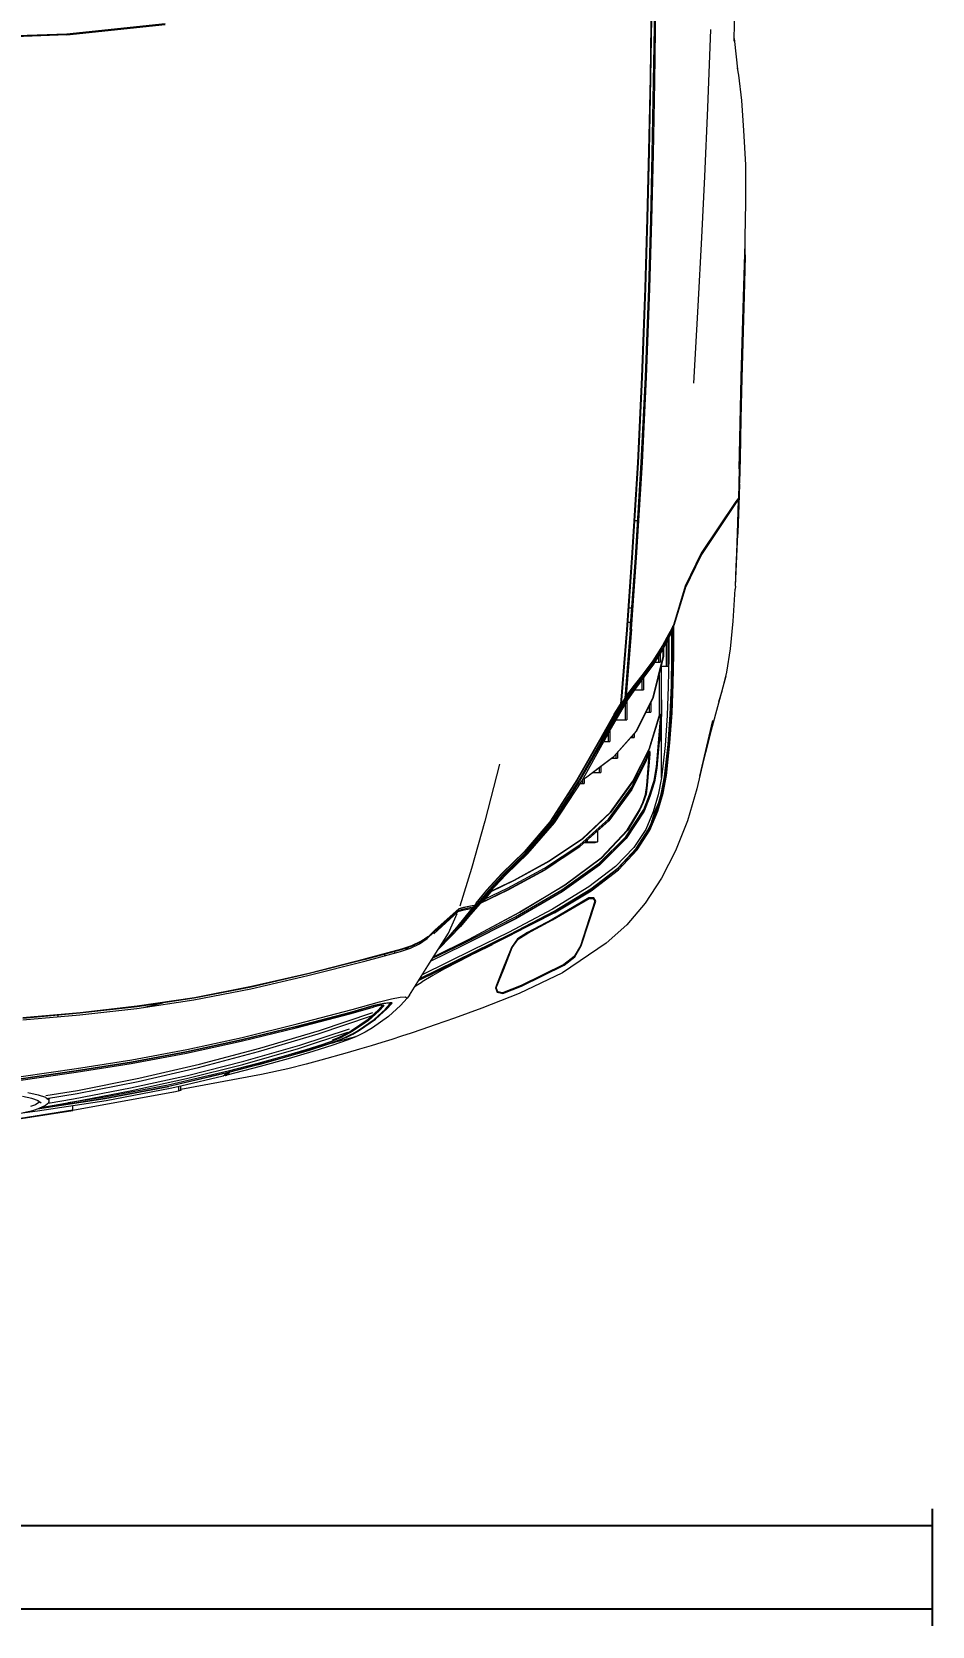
# Model space of a CAD drawing. Header units: millimetres. Extents: x -178823 to 175654, y -172236 to 8261111.
# Drawn here: x 18349 to 19422, y 8510 to 10410 of the extents above; entities that cross this region are included whole.
import ezdxf

# ---------------------------------------------------------------- set-up
doc = ezdxf.new("R2010")
doc.units = ezdxf.units.MM
doc.layers.add('Cotas', color=162, linetype='Continuous')
doc.layers.add('Planta', color=7, linetype='Continuous')
doc.layers.add('Moveis', color=255, linetype='Continuous', lineweight=13)
doc.styles.get("Standard").update_dxf_attribs({"font": 'arial.ttf'})
doc.dimstyles.new('ISO-25', dxfattribs={"dimtxt": 50, "dimasz": 25, "dimexe": 30, "dimexo": 0.625, "dimgap": 10, "dimtad": 1, "dimlfac": 0.1, "dimtxsty": 'Standard', "dimblk": 'OBLIQUE', "dimcen": 25, "dimadec": 0, "dimazin": 0, "dimtfac": 1, "dimtmove": 1, "dimatfit": 3, "dimldrblk": 'NONE', "dimfxl": 50, "dimfxlon": 1, "dimarcsym": 0})

# ---------------------------------------------------------------- blocks, each defined once
blk = doc.blocks.new('_Oblique')
at = {"color": 0, "linetype": 'ByBlock', "lineweight": -2}
blk.add_line((-0.5, -0.5), (0.5, 0.5), dxfattribs=at)
blk = doc.blocks.new('*D66')
at = {"layer": 'Cotas', "color": 0, "lineweight": -2, "transparency": 16777216}
for p, q in [((20085.8, 8510.6), (20165.8, 8510.6)), ((20135.8, 8510.6), (20135.8, 4649.1)), ((20085.8, 4649.1), (20165.8, 4649.1))]:
    blk.add_line(p, q, dxfattribs=at)
at = {"layer": 'Cotas', "color": 0, "lineweight": -2, "transparency": 16777216, "xscale": 25, "yscale": 25, "zscale": 25}
for p, rotation in [((20135.8, 8510.6), 90), ((20135.8, 4649.1), 270)]:
    blk.add_blockref('_Oblique', p, dxfattribs=dict(at, rotation=rotation))
at = {"layer": 'Cotas', "color": 0, "transparency": 16777216, "insert": (20095.7, 6579.9), "char_height": 50, "attachment_point": 5, "rotation": 90}
blk.add_mtext('386,14cm', dxfattribs=at)
blk = doc.blocks.new('_None')

msp = doc.modelspace()

# ---------------------------------------------------------------- linework, layer by layer
at = {"layer": 'Moveis', "extrusion": (2.24964e-32, 1.22465e-16, -1)}
for p, q in [((19087.44, 10454.873), (19085.935, 10356.022)), ((19087.958, 10452.853), (19086.569, 10355.053)), ((19090.297, 10350.804), (19091.577, 10437.151)), ((19091.665, 10350.241), (19093.061, 10443.806)), ((19186.522, 10443.556), (19186.026, 10399.122)), ((18390.897, 10406.525), (18507.98, 10418.883)), ((18508.052, 10419.996), (18390.932, 10407.622)), ((19154.731, 10319.653), (19158.357, 10413.001)), ((18390.932, 10407.622), (18270.536, 10403.234)), ((18390.897, 10406.525), (18270.536, 10402.144)), ((19186.063, 10402.442), (19190.701, 10362.175)), ((19085.935, 10356.022), (19084.259, 10268.428)), ((19086.569, 10355.053), (19084.907, 10267.843)), ((19191.662, 10358.477), (19190.142, 10367.026)), ((19195.181, 10328.34), (19191.662, 10358.477)), ((19088.657, 10265.078), (19090.297, 10350.804)), ((19090.014, 10264.539), (19091.665, 10350.241)), ((19151.208, 10237.925), (19154.731, 10319.653)), ((19197.832, 10292.602), (19195.181, 10328.34)), ((19199.947, 10251.921), (19197.832, 10292.602)), ((19084.259, 10268.428), (19082.312, 10187.921)), ((19084.907, 10267.843), (19082.986, 10187.735)), ((19086.782, 10186.513), (19088.657, 10265.078)), ((19088.128, 10186.044), (19090.014, 10264.539)), ((19200.05, 10206.963), (19199.947, 10251.921)), ((19147.753, 10165.2), (19151.208, 10237.925)), ((19199.369, 10165.162), (19200.05, 10206.963)), ((19082.312, 10187.921), (19079.828, 10104.967)), ((19082.986, 10187.735), (19080.536, 10105.057)), ((19084.383, 10104.883), (19086.782, 10186.513)), ((19085.72, 10104.574), (19088.128, 10186.044)), ((19143.416, 10083.236), (19147.753, 10165.2)), ((19199.154, 10144.439), (19199.369, 10165.162)), ((19199.245, 10158.418), (19199.369, 10165.162)), ((19197.843, 10107.034), (19199.245, 10158.418)), ((19199.232, 10156.473), (19199.245, 10158.418)), ((19199.145, 10143.03), (19198.093, 10095.508)), ((19199.154, 10144.439), (19199.145, 10143.03)), ((19079.828, 10104.967), (19075.815, 9998.727)), ((19080.536, 10105.057), (19076.554, 9998.875)), ((19080.432, 9998.855), (19084.383, 10104.883)), ((19081.758, 9998.64), (19085.72, 10104.574)), ((19198.093, 10095.508), (19195.393, 9997.551)), ((19196.169, 10053.587), (19197.843, 10107.034)), ((19138.247, 9991.674), (19143.416, 10083.236)), ((19194.55, 9998.851), (19196.169, 10053.587)), ((19075.815, 9998.727), (19070.875, 9896.533)), ((19076.554, 9998.875), (19071.642, 9896.767)), ((19075.552, 9897.003), (19080.432, 9998.855)), ((19076.878, 9896.968), (19081.758, 9998.64)), ((19193.221, 9943.713), (19194.55, 9998.851)), ((19195.393, 9997.551), (19194.252, 9949.016)), ((19192.067, 9889.484), (19193.221, 9943.713)), ((19194.252, 9949.016), (19193.214, 9901.78)), ((19193.214, 9901.78), (19192.487, 9873.201)), ((19070.875, 9896.533), (19063.988, 9783.593)), ((19071.642, 9896.767), (19064.767, 9783.744)), ((19068.664, 9783.549), (19075.552, 9897.003)), ((19070.02, 9783.96), (19076.878, 9896.968)), ((19192.067, 9889.484), (19191.254, 9854.709)), ((19192.437, 9871.263), (19191.202, 9852.461)), ((19192.353, 9871.205), (19191.42, 9857.043)), ((19192.437, 9871.263), (19191.777, 9846.418)), ((19192.37, 9871.43), (19192.353, 9871.205)), ((19192.437, 9871.263), (19192.353, 9871.205)), ((19192.437, 9871.263), (19192.358, 9871.269)), ((19192.487, 9873.201), (19192.37, 9871.43)), ((19146.764, 9786.278), (19188.261, 9848.214)), ((19188.154, 9850.534), (19146.851, 9788.907)), ((19191.254, 9854.709), (19188.154, 9850.534)), ((19188.261, 9848.214), (19191.202, 9852.461)), ((19191.202, 9852.461), (19190.377, 9853.528)), ((19190.54, 9825.332), (19191.202, 9852.461)), ((19191.777, 9846.418), (19190.692, 9813.676)), ((19191.42, 9857.043), (19191.254, 9854.709)), ((19071.345, 9827.706), (19067.441, 9827.706)), ((19189.46, 9789.377), (19190.54, 9825.332)), ((19187.75, 9749.536), (19190.584, 9811.529)), ((19190.692, 9813.676), (19190.584, 9811.529)), ((19127.707, 9746.878), (19146.764, 9786.278)), ((19146.851, 9788.907), (19127.859, 9749.764)), ((19188.799, 9773.639), (19189.46, 9789.377)), ((19189.46, 9789.377), (19189.616, 9792.404)), ((19063.988, 9783.593), (19057.765, 9697.645)), ((19064.767, 9783.744), (19058.555, 9697.823)), ((19062.466, 9697.677), (19068.664, 9783.549)), ((19063.855, 9698.349), (19070.02, 9783.96)), ((19187.75, 9749.536), (19188.759, 9773.071)), ((19188.799, 9773.639), (19188.759, 9773.071)), ((19127.859, 9749.764), (19114.146, 9704.253)), ((19127.707, 9746.878), (19114.375, 9702.64)), ((19187.75, 9749.536), (19187.599, 9746.1)), ((19185.112, 9708.003), (19187.599, 9746.1)), ((19060.445, 9723.96), (19064.35, 9723.77)), ((19057.765, 9697.645), (19050.902, 9609.2)), ((19058.555, 9697.823), (19051.664, 9609.143)), ((19062.466, 9697.677), (19056.108, 9616.379)), ((19063.855, 9698.349), (19057.671, 9619.154)), ((19063.107, 9706.56), (19059.187, 9706.558)), ((19108.539, 9692.736), (19100.705, 9678.79)), ((19107.098, 9688.702), (19108.342, 9691.903)), ((19107.74, 9689.866), (19107.098, 9688.702)), ((19108.008, 9690.363), (19107.74, 9689.866)), ((19108.342, 9691.067), (19108.008, 9690.363)), ((19108.329, 9692.361), (19108.342, 9691.903)), ((19108.329, 9691.869), (19108.342, 9691.067)), ((19112.099, 9698.99), (19108.342, 9691.067)), ((19108.342, 9691.903), (19110.052, 9695.811)), ((19111.76, 9699.283), (19108.539, 9692.736)), ((19111.243, 9694.102), (19108.733, 9688.89)), ((19112.557, 9696.858), (19111.243, 9694.102)), ((19114.146, 9704.253), (19111.76, 9699.283)), ((19112.023, 9666.361), (19112.092, 9695.881)), ((19112.557, 9696.858), (19112.099, 9698.99)), ((19112.376, 9664.721), (19112.557, 9696.858)), ((19113.002, 9667.227), (19113.1, 9702.075)), ((19114.375, 9702.64), (19113.422, 9702.745)), ((19114.285, 9668.259), (19114.375, 9702.64)), ((19181.814, 9675.102), (19185.112, 9708.003)), ((19100.705, 9678.79), (19089.341, 9660.877)), ((19100.473, 9676.386), (19089.461, 9658.432)), ((19101.055, 9674.554), (19090.075, 9656.78)), ((19107.052, 9688.589), (19100.473, 9676.386)), ((19108.733, 9688.89), (19101.055, 9674.554)), ((19101.82, 9665.97), (19101.82, 9675.982)), ((19102.481, 9665.98), (19102.486, 9677.226)), ((19105.058, 9682.027), (19105.058, 9654.221)), ((19107.052, 9688.631), (19107.098, 9688.702)), ((19107.052, 9688.631), (19107.052, 9688.589)), ((19107.052, 9685.75), (19107.052, 9654.221)), ((19108.329, 9681.162), (19108.337, 9681.192)), ((19108.329, 9681.162), (19108.329, 9665.167)), ((19108.34, 9688.155), (19108.337, 9681.192)), ((19177.518, 9647.342), (19181.814, 9675.102)), ((19088.49, 9659.542), (19077.11, 9644.086)), ((19089.341, 9660.877), (19077.819, 9645.351)), ((19089.461, 9658.432), (19078.147, 9642.925)), ((19090.075, 9656.78), (19078.746, 9641.41)), ((19078.992, 9641.117), (19089.887, 9656.526)), ((19088.49, 9659.542), (19088.518, 9659.581)), ((19089.341, 9660.877), (19088.518, 9659.581)), ((19089.638, 9617.395), (19101.82, 9665.97)), ((19090.178, 9617.4), (19102.481, 9665.98)), ((19091.574, 9659.206), (19098.078, 9659.206)), ((19096.084, 9666.508), (19096.084, 9659.206)), ((19098.078, 9669.736), (19098.078, 9659.206)), ((19099.503, 9654.221), (19107.052, 9654.221)), ((19099.594, 9619.175), (19099.594, 9654.221)), ((19099.692, 9573.454), (19099.692, 9654.221)), ((19108.329, 9665.167), (19107.728, 9630.056)), ((19111.428, 9631.298), (19112.023, 9666.361)), ((19111.687, 9628.274), (19112.376, 9664.721)), ((19112.413, 9632.211), (19113.002, 9667.227)), ((19113.695, 9633.284), (19114.285, 9668.259)), ((19077.092, 9644.068), (19066.449, 9630.42)), ((19077.819, 9645.351), (19067.055, 9631.769)), ((19078.147, 9642.925), (19067.624, 9629.322)), ((19078.746, 9641.41), (19068.149, 9627.669)), ((19068.885, 9627.712), (19078.992, 9641.117)), ((19076.144, 9637.339), (19076.144, 9626.304)), ((19077.092, 9644.068), (19077.11, 9644.086)), ((19078.138, 9639.984), (19078.138, 9626.304)), ((19096.916, 9644.006), (19096.916, 9594.904)), ((19110.93, 9597.788), (19112.413, 9632.211)), ((19112.202, 9598.732), (19113.695, 9633.284)), ((19176.14, 9642.279), (19158.671, 9577.97)), ((19172.126, 9624.65), (19177.518, 9647.342)), ((19057.494, 9615.429), (19045.76, 9596.149)), ((19057.775, 9613.346), (19046.25, 9594.284)), ((19048.208, 9595.258), (19059.331, 9614.166)), ((19056.108, 9616.379), (19051.664, 9609.143)), ((19066.449, 9630.42), (19056.108, 9616.379)), ((19057.671, 9619.154), (19056.108, 9616.379)), ((19067.624, 9629.322), (19057.494, 9615.429)), ((19060.661, 9623.211), (19057.671, 9619.154)), ((19068.149, 9627.669), (19057.775, 9613.346)), ((19059.331, 9614.166), (19068.885, 9627.712)), ((19067.055, 9631.769), (19060.661, 9623.211)), ((19067.892, 9626.304), (19078.138, 9626.304)), ((19069.909, 9577.271), (19089.638, 9617.395)), ((19070.277, 9577.262), (19090.178, 9617.4)), ((19099.445, 9614.095), (19099.594, 9619.175)), ((19099.445, 9614.095), (19099.594, 9596.437)), ((19107.728, 9630.056), (19106.29, 9595.494)), ((19109.963, 9596.812), (19111.428, 9631.298)), ((19110.339, 9595.714), (19111.687, 9628.274)), ((19168.003, 9612.325), (19172.126, 9624.65)), ((19170.746, 9620.696), (19170.756, 9620.727)), ((19170.816, 9620.977), (19170.83, 9621.017)), ((19043.402, 9597.076), (19025.603, 9566.263)), ((19044.177, 9596.952), (19026.552, 9566.493)), ((19046.25, 9594.284), (19028.128, 9562.947)), ((19045.76, 9596.149), (19028.246, 9565.724)), ((19036.262, 9573.984), (19048.208, 9595.258)), ((19043.402, 9597.076), (19050.902, 9609.2)), ((19051.664, 9609.143), (19044.177, 9596.952)), ((19056.203, 9608.848), (19056.203, 9590.41)), ((19058.197, 9612.238), (19058.197, 9590.41)), ((19081.245, 9599.384), (19087.111, 9599.384)), ((19084.874, 9555.261), (19096.916, 9594.904)), ((19096.934, 9594.504), (19085.035, 9555.261)), ((19085.117, 9607.193), (19085.117, 9599.384)), ((19087.111, 9611.215), (19087.111, 9599.384)), ((19093.542, 9532.471), (19099.052, 9595.614)), ((19093.543, 9534.465), (19098.925, 9596.155)), ((19099.594, 9596.437), (19094.07, 9532.907)), ((19096.916, 9594.904), (19098.807, 9596.987)), ((19098.535, 9595.99), (19096.934, 9594.504)), ((19099.052, 9595.614), (19098.535, 9595.99)), ((19098.914, 9600), (19098.918, 9599.942)), ((19099.052, 9595.614), (19099.052, 9596.208)), ((19106.29, 9595.494), (19103.91, 9559.734)), ((19107.547, 9561.07), (19109.963, 9596.812)), ((19107.792, 9558.602), (19110.339, 9595.714)), ((19108.49, 9562.075), (19110.93, 9597.788)), ((19109.763, 9562.882), (19112.202, 9598.732)), ((19038.256, 9577.535), (19038.256, 9564.487)), ((19042.757, 9546.869), (19069.909, 9577.271)), ((19042.997, 9546.864), (19070.277, 9577.262)), ((19045.486, 9590.41), (19058.197, 9590.41)), ((19160.328, 9588.503), (19141.568, 9508.36)), ((19160.531, 9589.776), (19145.013, 9523.077)), ((19158.671, 9577.97), (19145.013, 9523.077)), ((19025.603, 9566.263), (18998.781, 9519.063)), ((19026.552, 9566.493), (18999.541, 9519.104)), ((19028.246, 9565.724), (19001.257, 9518.268)), ((19028.128, 9562.947), (19002.099, 9517.258)), ((19004.513, 9517.365), (19030.929, 9564.487)), ((19036.262, 9573.984), (19030.929, 9564.487)), ((19030.929, 9564.487), (19038.256, 9564.487)), ((19036.262, 9573.984), (19036.262, 9564.487)), ((19063.287, 9569.473), (19067.17, 9569.473)), ((19065.176, 9571.578), (19065.176, 9569.473)), ((19067.17, 9573.8), (19067.17, 9569.473)), ((19096.25, 9557.987), (19099.692, 9573.454)), ((19099.692, 9521.194), (19099.692, 9573.454)), ((19103.91, 9559.734), (19099.692, 9521.194)), ((19103.315, 9522.304), (19107.547, 9561.07)), ((19103.82, 9522.149), (19107.792, 9558.602)), ((19104.258, 9523.229), (19108.49, 9562.075)), ((19105.613, 9523.939), (19109.763, 9562.882)), ((18906.698, 9537.519), (18889.242, 9469.552)), ((19009.028, 9521.353), (19042.757, 9546.869)), ((19027.289, 9535.008), (19039.912, 9544.547)), ((19039.912, 9544.547), (19042.997, 9546.864)), ((19039.912, 9544.547), (19047.229, 9544.547)), ((19045.235, 9549.358), (19045.235, 9544.547)), ((19047.229, 9551.58), (19047.229, 9544.547)), ((19063.977, 9509.593), (19081.699, 9544.811)), ((19063.977, 9507.599), (19081.699, 9542.817)), ((19081.851, 9542.793), (19064.25, 9507.486)), ((19065.434, 9517.413), (19084.874, 9555.261)), ((19085.035, 9555.261), (19065.712, 9517.305)), ((19081.699, 9544.811), (19084.269, 9551.335)), ((19081.699, 9542.817), (19084.269, 9549.342)), ((19084.272, 9548.91), (19081.851, 9542.793)), ((19082.094, 9511.985), (19085.123, 9548.86)), ((19085.63, 9549.49), (19082.624, 9512.472)), ((19084.269, 9551.335), (19085.505, 9553.474)), ((19084.269, 9551.335), (19084.269, 9549.342)), ((19085.081, 9550.286), (19084.272, 9548.91)), ((19085.123, 9548.86), (19085.081, 9550.286)), ((19085.123, 9550.405), (19085.123, 9550.682)), ((19085.505, 9553.474), (19085.63, 9551.484)), ((19085.63, 9551.484), (19085.56, 9550.614)), ((19085.63, 9551.484), (19085.63, 9549.49)), ((18998.781, 9519.063), (18966.438, 9468.979)), ((18999.541, 9519.104), (18967.458, 9469.447)), ((19001.257, 9518.268), (18969.069, 9468.492)), ((19005.354, 9518.865), (19005.354, 9514.636)), ((19005.685, 9519.457), (19009.191, 9521.349)), ((19005.757, 9519.585), (19009.028, 9521.353)), ((19007.348, 9520.445), (19007.348, 9514.636)), ((19009.191, 9521.349), (19027.289, 9535.008)), ((19017.469, 9527.597), (19027.289, 9527.597)), ((19025.295, 9533.503), (19025.295, 9527.597)), ((19027.289, 9535.008), (19027.289, 9527.597)), ((19085.301, 9501.082), (19090.837, 9518.304)), ((19090.837, 9518.304), (19093.543, 9534.465)), ((19090.837, 9516.31), (19093.542, 9532.471)), ((19094.07, 9532.907), (19091.335, 9516.596)), ((19099.692, 9521.194), (19095.772, 9501.223)), ((19099.134, 9499.048), (19103.82, 9522.149)), ((19099.29, 9501.914), (19103.315, 9522.304)), ((19100.192, 9502.678), (19104.258, 9523.229)), ((19101.587, 9503.128), (19105.613, 9523.939)), ((19002.099, 9517.258), (18969.972, 9467.569)), ((18972.121, 9467.529), (19004.513, 9517.365)), ((19002.739, 9514.636), (19007.348, 9514.636)), ((19036.608, 9470.067), (19063.977, 9507.599)), ((19036.609, 9472.061), (19063.977, 9509.593)), ((19064.25, 9507.486), (19036.89, 9469.853)), ((19038.736, 9480.336), (19065.434, 9517.413)), ((19065.712, 9517.305), (19039.034, 9480.139)), ((19077.429, 9491.774), (19080.697, 9501.313)), ((19081.218, 9501.696), (19077.943, 9491.958)), ((19078.427, 9483.537), (19085.301, 9501.082)), ((19085.785, 9499.193), (19078.902, 9481.506)), ((19080.697, 9501.313), (19082.094, 9511.985)), ((19082.624, 9512.472), (19081.218, 9501.696)), ((19085.301, 9499.088), (19090.837, 9516.31)), ((19091.335, 9516.596), (19085.785, 9499.193)), ((19095.772, 9501.223), (19089.882, 9480.691)), ((19093.183, 9480.945), (19099.29, 9501.914)), ((19093.972, 9481.505), (19100.192, 9502.678)), ((19095.334, 9481.423), (19101.587, 9503.128)), ((19141.568, 9508.36), (19130.802, 9470.061)), ((19005.415, 9449.064), (19038.736, 9480.336)), ((19039.034, 9480.139), (19005.697, 9448.761)), ((19057.251, 9451.022), (19078.427, 9483.537)), ((19057.251, 9449.028), (19078.427, 9481.543)), ((19078.902, 9481.506), (19057.677, 9448.856)), ((19058.894, 9459.067), (19073.262, 9483.162)), ((19073.754, 9483.157), (19059.332, 9458.91)), ((19073.262, 9483.162), (19077.429, 9491.774)), ((19077.943, 9491.958), (19073.754, 9483.157)), ((19078.427, 9481.543), (19085.301, 9499.088)), ((19089.882, 9480.691), (19080.814, 9459.901)), ((19085.336, 9460.96), (19093.237, 9480.411)), ((19091.167, 9480.243), (19085.336, 9460.96)), ((19085.742, 9458.813), (19095.334, 9481.423)), ((19085.891, 9462.614), (19093.972, 9481.505)), ((19087.348, 9466.958), (19096.269, 9491.841)), ((19088.292, 9469.59), (19093.183, 9480.945)), ((19091.167, 9480.243), (19096.269, 9491.841)), ((18889.242, 9469.552), (18873.13, 9413.417)), ((18966.438, 9468.979), (18935.92, 9433.272)), ((18967.442, 9469.421), (18936.159, 9432.872)), ((18969.069, 9468.492), (18937.63, 9431.884)), ((18969.972, 9467.569), (18939.069, 9431.524)), ((18940.192, 9430.937), (18972.121, 9467.529)), ((18967.442, 9469.421), (18967.458, 9469.447)), ((19002.14, 9441.587), (19036.609, 9472.061)), ((19002.14, 9439.593), (19036.608, 9470.067)), ((19036.89, 9469.853), (19002.412, 9439.282)), ((19083.932, 9459.47), (19087.131, 9466.895)), ((19084.665, 9459.747), (19085.704, 9462.177)), ((19087.348, 9466.958), (19085.336, 9460.96)), ((19130.802, 9470.061), (19116.277, 9434.476)), ((18965.754, 9422.469), (19005.415, 9449.064)), ((19005.697, 9448.761), (18966.052, 9422.007)), ((19020.295, 9443.846), (19007.559, 9443.846)), ((19008.683, 9444.843), (19023.3, 9444.843)), ((19011.245, 9447.114), (19011.245, 9444.843)), ((19023.3, 9444.843), (19020.295, 9443.846)), ((19023.3, 9457.803), (19023.3, 9444.843)), ((19025.504, 9419.648), (19057.251, 9451.022)), ((19025.504, 9417.654), (19057.251, 9449.028)), ((19057.677, 9448.856), (19025.877, 9417.393)), ((19027.739, 9425.976), (19058.894, 9459.067)), ((19059.332, 9458.91), (19028.122, 9425.724)), ((19080.814, 9459.901), (19066.586, 9438.436)), ((19069.462, 9437.2), (19083.932, 9459.47)), ((19070.167, 9437.194), (19084.665, 9459.747)), ((19070.572, 9437.641), (19085.336, 9460.96)), ((19070.8, 9435.638), (19085.742, 9458.813)), ((18935.92, 9433.272), (18909.262, 9407.146)), ((18936.159, 9432.872), (18910.059, 9407.526)), ((18937.63, 9431.884), (18911.52, 9406.503)), ((18939.069, 9431.524), (18912.962, 9406.011)), ((18914.136, 9405.503), (18940.192, 9430.937)), ((18960.154, 9413.584), (19002.14, 9441.587)), ((18960.154, 9411.59), (19002.14, 9439.593)), ((19002.412, 9439.282), (18960.447, 9411.125)), ((18984.511, 9393.75), (19027.739, 9425.976)), ((19028.122, 9425.724), (18984.828, 9393.489)), ((19066.586, 9438.436), (19044.858, 9415.672)), ((19047.418, 9413.792), (19069.462, 9437.2)), ((19048.082, 9413.574), (19070.167, 9437.194)), ((19048.23, 9411.776), (19070.8, 9435.638)), ((19048.38, 9413.839), (19070.572, 9437.641)), ((19116.277, 9434.476), (19099.513, 9401.718)), ((18873.13, 9413.417), (18859.365, 9368.283)), ((18909.262, 9407.146), (18891.243, 9387.596)), ((18910.059, 9407.526), (18891.38, 9387.383)), ((18911.52, 9406.503), (18892.918, 9386.535)), ((18912.962, 9406.011), (18894.49, 9386.241)), ((18895.62, 9386.02), (18914.136, 9405.503)), ((18916.203, 9389.972), (18960.154, 9413.584)), ((18916.203, 9387.978), (18960.154, 9411.59)), ((18960.447, 9411.125), (18916.478, 9387.372)), ((18923.914, 9399.377), (18965.754, 9422.469)), ((18966.052, 9422.007), (18924.203, 9398.778)), ((18980.787, 9387.712), (19025.504, 9419.648)), ((18980.787, 9385.718), (19025.504, 9417.654)), ((19025.877, 9417.393), (18981.098, 9385.454)), ((19044.858, 9415.672), (19013.154, 9391.222)), ((19015.397, 9388.953), (19047.418, 9413.792)), ((19015.814, 9386.77), (19048.23, 9411.776)), ((19016.013, 9388.618), (19048.082, 9413.574)), ((19016.201, 9388.753), (19048.38, 9413.839)), ((18892.918, 9386.535), (18877.055, 9367.005)), ((18891.243, 9387.596), (18878.92, 9371.858)), ((18878.92, 9371.858), (18891.38, 9387.383)), ((18894.49, 9386.241), (18879.046, 9367.269)), ((18916.478, 9387.372), (18883.386, 9371.498)), ((18883.386, 9371.498), (18895.62, 9386.02)), ((18885.979, 9373.276), (18916.203, 9387.978)), ((18896.184, 9385.488), (18885.979, 9373.276)), ((18888.786, 9376.635), (18916.203, 9389.972)), ((18895.62, 9386.02), (18923.914, 9399.377)), ((18924.203, 9398.778), (18896.184, 9385.488)), ((18925.836, 9355.629), (18980.787, 9387.712)), ((18925.836, 9353.635), (18980.787, 9385.718)), ((18981.098, 9385.454), (18926.085, 9353.415)), ((18930.672, 9361.245), (18984.511, 9393.75)), ((18984.828, 9393.489), (18930.926, 9361.028)), ((19013.154, 9391.222), (18969.927, 9364.887)), ((18971.923, 9362.508), (19015.397, 9388.953)), ((18972.141, 9360.364), (19015.814, 9386.77)), ((18972.478, 9362.166), (19015.983, 9388.6)), ((18972.523, 9362.097), (19016.201, 9388.753)), ((19015.983, 9388.6), (19016.013, 9388.618)), ((19099.513, 9401.718), (19080.334, 9372.124)), ((18863.292, 9366.454), (18857.807, 9364.945)), ((18877.055, 9367.005), (18858.223, 9344.319)), ((18858.542, 9365.606), (18864.135, 9367.106)), ((18879.046, 9367.269), (18860.105, 9344.279)), ((18862.693, 9364.896), (18871.369, 9366.721)), ((18872.598, 9368.327), (18863.292, 9366.454)), ((18864.135, 9367.106), (18873.998, 9368.95)), ((18883.386, 9371.498), (18866.92, 9352.551)), ((18871.369, 9366.721), (18875.491, 9367.62)), ((18876.694, 9369.105), (18872.598, 9368.327)), ((18873.998, 9368.95), (18877.063, 9369.492)), ((18875.491, 9367.62), (18874.014, 9365.637)), ((18876.694, 9369.105), (18875.491, 9367.62)), ((18877.063, 9369.492), (18876.694, 9369.105)), ((18876.985, 9369.478), (18876.694, 9369.105)), ((18878.92, 9371.858), (18877.063, 9369.492)), ((19013.218, 9378.348), (18969.441, 9352.537)), ((18969.915, 9351.872), (19013.562, 9377.634)), ((19020.338, 9374.298), (19003.118, 9321.096)), ((19003.981, 9320.894), (19021.383, 9374.483)), ((19013.359, 9378.428), (19013.218, 9378.348)), ((19013.218, 9378.348), (19013.562, 9377.634)), ((19019.048, 9378.473), (19013.359, 9378.428)), ((19013.562, 9377.634), (19018.369, 9377.662)), ((19017.989, 9378.465), (19018.369, 9377.662)), ((19018.227, 9378.466), (19018.962, 9377.21)), ((19018.369, 9377.662), (19020.338, 9374.298)), ((19020.338, 9374.298), (19018.962, 9377.21)), ((19021.383, 9374.483), (19019.048, 9378.473)), ((19019.546, 9375.974), (19019.89, 9377.035)), ((19080.334, 9372.124), (19058.421, 9346.24)), ((18828.259, 9337.221), (18842.481, 9350.093)), ((18842.735, 9348.341), (18828.497, 9335.409)), ((18830.035, 9340.097), (18844.289, 9352.79)), ((18842.481, 9350.093), (18856.897, 9363.25)), ((18857.068, 9361.586), (18842.735, 9348.341)), ((18844.289, 9352.79), (18858.542, 9365.606)), ((18845.712, 9336.049), (18856.125, 9359.45)), ((18855.8, 9342.838), (18874.014, 9365.637)), ((18856.897, 9363.25), (18862.693, 9364.896)), ((18862.636, 9363.207), (18857.068, 9361.586)), ((18870.922, 9364.932), (18862.636, 9363.207)), ((18863.341, 9323.908), (18925.836, 9355.629)), ((18863.341, 9321.914), (18925.836, 9353.635)), ((18926.085, 9353.415), (18863.554, 9321.725)), ((18869.828, 9328.811), (18930.672, 9361.245)), ((18930.926, 9361.028), (18870.042, 9328.622)), ((18874.014, 9365.637), (18870.922, 9364.932)), ((18969.927, 9364.887), (18917.308, 9337.11)), ((18919.148, 9334.79), (18971.923, 9362.508)), ((18919.593, 9334.184), (18972.523, 9362.097)), ((18919.656, 9334.508), (18972.478, 9362.166)), ((18919.715, 9333.895), (18972.478, 9362.166)), ((18972.141, 9360.364), (18919.715, 9333.895)), ((18969.441, 9352.537), (18939.965, 9336.926)), ((18940.466, 9336.285), (18969.915, 9351.872)), ((18811.298, 9323.403), (18820.469, 9329.718)), ((18919.656, 9334.508), (18811.326, 9281.453)), ((18821.117, 9331.705), (18811.968, 9325.428)), ((18812.975, 9326.483), (18822.244, 9332.758)), ((18820.469, 9329.718), (18828.259, 9337.221)), ((18821.117, 9331.705), (18822.244, 9332.758)), ((18821.256, 9297.373), (18845.712, 9336.049)), ((18822.244, 9332.758), (18830.035, 9340.097)), ((18870.042, 9328.622), (18827.687, 9307.544)), ((18827.954, 9307.967), (18869.828, 9328.811)), ((18860.105, 9344.279), (18834.597, 9317.854)), ((18835.356, 9319.673), (18855.8, 9342.838)), ((18858.223, 9344.319), (18845.017, 9330.619)), ((18917.308, 9337.11), (18874.78, 9316.152)), ((18876.024, 9312.778), (18919.593, 9334.184)), ((18876.559, 9313.886), (18919.148, 9334.79)), ((18877.484, 9312.746), (18919.715, 9333.895)), ((18919.715, 9333.895), (18911.176, 9329.235)), ((18928.162, 9329.514), (18920.783, 9319.232)), ((18921.658, 9318.922), (18928.893, 9329.011)), ((18939.965, 9336.926), (18928.162, 9329.514)), ((18928.893, 9329.011), (18940.466, 9336.285)), ((19058.421, 9346.24), (19033.829, 9324.078)), ((18746.169, 9302.968), (18788.697, 9314.315)), ((18789.5, 9316.354), (18746.679, 9304.918)), ((18747.248, 9305.976), (18790.303, 9317.45)), ((18769.491, 9311.01), (18769.534, 9309.202)), ((18781.942, 9312.513), (18781.942, 9314.335)), ((18788.697, 9314.315), (18800.702, 9318.275)), ((18801.422, 9320.31), (18789.5, 9316.354)), ((18790.303, 9317.45), (18802.298, 9321.38)), ((18798.039, 9319.187), (18794.955, 9316.379)), ((18800.702, 9318.275), (18811.298, 9323.403)), ((18811.968, 9325.428), (18801.422, 9320.31)), ((18802.298, 9321.38), (18812.975, 9326.483)), ((18804.871, 9321.984), (18804.871, 9320.292)), ((18810.185, 9279.625), (18873.372, 9310.65)), ((18810.974, 9280.889), (18876.024, 9312.778)), ((18811.15, 9281.171), (18877.484, 9312.746)), ((18873.372, 9310.65), (18811.15, 9281.171)), ((18811.755, 9282.14), (18876.559, 9313.886)), ((18812.916, 9324.518), (18812.916, 9326.078)), ((18874.78, 9316.152), (18814.562, 9286.641)), ((18863.554, 9321.725), (18824.805, 9302.987)), ((18825.068, 9303.403), (18863.341, 9321.914)), ((18826.885, 9306.276), (18863.341, 9323.908)), ((18834.597, 9317.854), (18833.691, 9317.039)), ((18877.317, 9312.411), (18857.953, 9302.527)), ((18877.317, 9312.411), (18898.251, 9322.852)), ((18920.783, 9319.232), (18910.741, 9293.675)), ((18911.636, 9293.402), (18921.658, 9318.922)), ((19033.829, 9324.078), (18981.677, 9289.009)), ((19003.118, 9321.096), (18995.594, 9308.527)), ((18996.335, 9308.137), (19003.981, 9320.894)), ((18678.23, 9285.653), (18746.169, 9302.968)), ((18746.679, 9304.918), (18678.668, 9287.581)), ((18679.183, 9288.636), (18747.248, 9305.976)), ((18799.287, 9262.151), (18821.256, 9297.373)), ((18840.983, 9293.504), (18826.965, 9285.591)), ((18840.983, 9293.504), (18841.011, 9293.519)), ((18857.953, 9302.527), (18841.011, 9293.519)), ((18910.741, 9293.675), (18901.718, 9270.943)), ((18902.781, 9270.951), (18911.636, 9293.402)), ((18983.265, 9298.709), (18932.532, 9273.745)), ((18932.962, 9273.023), (18983.784, 9298.103)), ((18995.594, 9308.527), (18983.265, 9298.709)), ((18983.784, 9298.103), (18996.335, 9308.137)), ((18610.655, 9271.886), (18542.638, 9258.659)), ((18543.005, 9259.701), (18611.102, 9272.935)), ((18610.29, 9269.984), (18678.23, 9285.653)), ((18678.668, 9287.581), (18610.655, 9271.886)), ((18611.102, 9272.935), (18679.183, 9288.636)), ((18806.179, 9273.202), (18814.55, 9278.254)), ((18826.965, 9285.591), (18814.55, 9278.254)), ((18902.084, 9271.865), (18903.417, 9268.618)), ((18902.472, 9272.843), (18902.781, 9270.951)), ((18932.532, 9273.745), (18910.354, 9265.025)), ((18910.407, 9264.147), (18932.962, 9273.023)), ((18981.677, 9289.009), (18930.185, 9264.139)), ((18474.402, 9246.586), (18542.348, 9256.78)), ((18542.638, 9258.659), (18474.618, 9248.451)), ((18474.899, 9249.489), (18543.005, 9259.701)), ((18483.363, 9247.931), (18505.276, 9253.052)), ((18542.348, 9256.78), (18610.29, 9269.984)), ((18730.878, 9245.18), (18763.631, 9254.488)), ((18768.687, 9252.3), (18756.903, 9249.962)), ((18763.631, 9254.488), (18778.02, 9258.093)), ((18774.364, 9252.727), (18768.018, 9251.816)), ((18775.73, 9253.338), (18768.687, 9252.3)), ((18776.887, 9252.642), (18774.364, 9252.727)), ((18776.555, 9252.653), (18775.277, 9251.213)), ((18778.721, 9253.267), (18775.73, 9253.338)), ((18775.92, 9251.501), (18776.887, 9252.642)), ((18776.887, 9252.642), (18777.225, 9253.303)), ((18777.864, 9252.049), (18778.721, 9253.267)), ((18778.02, 9258.093), (18788.326, 9259.992)), ((18788.326, 9259.992), (18794.5, 9260.177)), ((18796.497, 9258.636), (18788.801, 9250.138)), ((18794.5, 9260.177), (18796.497, 9258.636)), ((18799.287, 9262.151), (18796.497, 9258.636)), ((18930.185, 9264.139), (18885.663, 9246.933)), ((18901.718, 9270.943), (18903.816, 9265.713)), ((18904.612, 9266.38), (18902.781, 9270.951)), ((18903.816, 9265.713), (18903.417, 9268.618)), ((18903.417, 9268.618), (18903.747, 9268.539)), ((18903.816, 9265.713), (18910.407, 9264.147)), ((18910.322, 9265.038), (18904.612, 9266.38)), ((18910.322, 9265.038), (18910.407, 9264.147)), ((18910.354, 9265.025), (18910.322, 9265.038)), ((18338.499, 9232.769), (18406.453, 9238.856)), ((18406.595, 9240.716), (18338.568, 9234.631)), ((18338.691, 9235.679), (18406.793, 9241.757)), ((18380.21, 9238.356), (18380.21, 9236.506)), ((18406.453, 9238.856), (18474.402, 9246.586)), ((18474.618, 9248.451), (18406.595, 9240.716)), ((18406.793, 9241.757), (18474.899, 9249.489)), ((18664.383, 9223.167), (18729.791, 9240.393)), ((18730.097, 9241.83), (18664.675, 9224.569)), ((18730.175, 9242.176), (18664.749, 9224.917)), ((18665.391, 9227.962), (18730.878, 9245.18)), ((18690.428, 9216.258), (18754.055, 9237.513)), ((18692.035, 9220.33), (18755.562, 9241.571)), ((18729.791, 9240.393), (18755.874, 9248.091)), ((18756.698, 9249.592), (18730.097, 9241.83)), ((18756.903, 9249.962), (18730.175, 9242.176)), ((18738.159, 9220.332), (18757.083, 9233.276)), ((18739.913, 9220.651), (18758.862, 9233.662)), ((18762.264, 9244.619), (18748.776, 9232.437)), ((18763.474, 9243.905), (18749.95, 9231.689)), ((18774.333, 9237.023), (18755.215, 9223.428)), ((18755.874, 9248.091), (18756.841, 9248.356)), ((18768.018, 9251.816), (18756.698, 9249.592)), ((18756.841, 9248.356), (18762.525, 9249.854)), ((18757.083, 9233.276), (18770.834, 9245.757)), ((18758.862, 9233.662), (18772.675, 9246.207)), ((18767.285, 9250.361), (18762.264, 9244.619)), ((18762.525, 9249.854), (18766.384, 9250.622)), ((18768.568, 9249.73), (18763.474, 9243.905)), ((18766.384, 9250.622), (18768.279, 9250.573)), ((18767.245, 9250.663), (18767.285, 9250.361)), ((18767.285, 9250.665), (18767.285, 9250.361)), ((18768.062, 9250.262), (18767.803, 9250.106)), ((18768.279, 9250.573), (18768.052, 9250.701)), ((18768.279, 9250.573), (18768.568, 9249.73)), ((18768.854, 9250.738), (18768.442, 9250.491)), ((18770.834, 9245.757), (18775.92, 9251.501)), ((18772.675, 9246.207), (18777.864, 9252.049)), ((18788.801, 9250.138), (18774.333, 9237.023)), ((18852.803, 9235.003), (18829.94, 9226.873)), ((18885.663, 9246.933), (18852.803, 9235.003)), ((18598.908, 9207.286), (18664.383, 9223.167)), ((18664.675, 9224.569), (18599.178, 9208.622)), ((18664.749, 9224.917), (18599.245, 9208.958)), ((18599.831, 9211.891), (18665.391, 9227.962)), ((18619.556, 9195.075), (18690.428, 9216.258)), ((18620.855, 9199), (18692.035, 9220.33)), ((18667.13, 9198.676), (18726.014, 9218.091)), ((18668.756, 9202.734), (18727.994, 9222.283)), ((18722.123, 9215.49), (18715.126, 9211.918)), ((18723.212, 9214.663), (18716.132, 9211.046)), ((18730.017, 9219.88), (18722.123, 9215.49)), ((18722.332, 9211.734), (18730.048, 9215.669)), ((18731.146, 9219.087), (18723.212, 9214.663)), ((18723.882, 9211.907), (18731.758, 9215.927)), ((18748.776, 9232.437), (18730.017, 9219.88)), ((18730.048, 9215.669), (18731.215, 9216.339)), ((18749.95, 9231.689), (18731.146, 9219.087)), ((18731.215, 9216.339), (18738.159, 9220.332)), ((18731.758, 9215.927), (18739.913, 9220.651)), ((18746.675, 9218.112), (18737.079, 9213.352)), ((18755.215, 9223.428), (18746.675, 9218.112)), ((18801.398, 9217.112), (18789.821, 9213.256)), ((18813.863, 9221.321), (18801.398, 9217.112)), ((18829.94, 9226.873), (18813.863, 9221.321)), ((18468.393, 9185.309), (18534.17, 9197.545)), ((18533.409, 9193.031), (18598.908, 9207.286)), ((18599.178, 9208.622), (18533.631, 9194.342)), ((18599.245, 9208.958), (18533.686, 9194.671)), ((18534.17, 9197.545), (18599.831, 9211.891)), ((18549.033, 9179.952), (18620.855, 9199)), ((18600.768, 9179.674), (18667.13, 9198.676)), ((18602.073, 9183.576), (18668.756, 9202.734)), ((18675.885, 9197.287), (18648.788, 9189.28)), ((18650.495, 9188.454), (18678.257, 9196.66)), ((18650.923, 9188.247), (18678.851, 9196.502)), ((18695.982, 9203.637), (18675.885, 9197.287)), ((18678.257, 9196.66), (18699.458, 9203.34)), ((18678.851, 9196.502), (18700.99, 9203.492)), ((18707.841, 9202.607), (18683.968, 9195.139)), ((18708.215, 9207.87), (18695.982, 9203.637)), ((18699.458, 9203.34), (18713.166, 9208.056)), ((18700.99, 9203.492), (18704.321, 9204.637)), ((18704.321, 9204.637), (18710.939, 9206.345)), ((18707.652, 9205.782), (18706.377, 9205.753)), ((18715.126, 9211.918), (18707.364, 9208.805)), ((18714.401, 9208.103), (18707.652, 9205.782)), ((18714.55, 9207.607), (18707.652, 9205.782)), ((18725.141, 9208.506), (18707.841, 9202.607)), ((18716.132, 9211.046), (18708.215, 9207.87)), ((18735.424, 9212.626), (18710.939, 9206.345)), ((18713.166, 9208.056), (18722.332, 9211.734)), ((18723.882, 9211.907), (18714.401, 9208.103)), ((18714.55, 9207.607), (18735.511, 9212.953)), ((18735.424, 9212.626), (18725.141, 9208.506)), ((18739.863, 9197.856), (18725.167, 9193.704)), ((18735.424, 9212.626), (18735.794, 9213.025)), ((18735.511, 9212.953), (18735.424, 9212.626)), ((18737.079, 9213.352), (18735.511, 9212.953)), ((18753.601, 9201.851), (18739.863, 9197.856)), ((18766.303, 9205.7), (18753.601, 9201.851)), ((18778.251, 9209.475), (18766.303, 9205.7)), ((18789.821, 9213.256), (18778.251, 9209.475)), ((18402.081, 9170.343), (18467.81, 9180.828)), ((18467.979, 9182.131), (18402.212, 9171.639)), ((18468.022, 9182.457), (18402.244, 9171.962)), ((18402.53, 9174.799), (18468.393, 9185.309)), ((18467.81, 9180.828), (18533.409, 9193.031)), ((18533.631, 9194.342), (18467.979, 9182.131)), ((18533.686, 9194.671), (18468.022, 9182.457)), ((18475.958, 9159.582), (18548.042, 9176.176)), ((18476.63, 9163.229), (18549.033, 9179.952)), ((18533.78, 9162.917), (18600.768, 9179.674)), ((18534.775, 9166.675), (18602.073, 9183.576)), ((18548.042, 9176.176), (18619.556, 9195.075)), ((18621.453, 9177.2), (18581.631, 9166.857)), ((18617.095, 9180.478), (18583.099, 9171.608)), ((18584.887, 9170.764), (18618.377, 9179.513)), ((18618.698, 9179.271), (18585.281, 9170.524)), ((18648.788, 9189.28), (18617.095, 9180.478)), ((18618.377, 9179.513), (18650.495, 9188.454)), ((18618.698, 9179.271), (18650.923, 9188.247)), ((18654.596, 9186.468), (18621.453, 9177.2)), ((18676.316, 9180.156), (18654.192, 9174.632)), ((18683.968, 9195.139), (18654.596, 9186.468)), ((18693.603, 9184.912), (18676.316, 9180.156)), ((18725.167, 9193.704), (18693.603, 9184.912)), ((18336.24, 9161.043), (18360.965, 9164.544)), ((18402.212, 9171.639), (18336.349, 9162.321)), ((18402.244, 9171.962), (18336.376, 9162.639)), ((18336.615, 9165.439), (18402.53, 9174.799)), ((18360.965, 9164.544), (18402.081, 9170.343)), ((18403.378, 9145.304), (18475.958, 9159.582)), ((18403.724, 9148.864), (18476.63, 9163.229)), ((18466.305, 9148.112), (18533.78, 9162.917)), ((18466.981, 9151.754), (18534.775, 9166.675)), ((18583.099, 9171.608), (18511.878, 9155.032)), ((18512.498, 9153.863), (18562.162, 9165.433)), ((18581.221, 9169.549), (18512.653, 9153.572)), ((18622.876, 9167.78), (18526.735, 9149.895)), ((18577.468, 9165.885), (18526.735, 9154.039)), ((18562.162, 9165.433), (18583.442, 9170.4)), ((18581.221, 9169.549), (18562.162, 9165.433)), ((18573.841, 9167.829), (18573.666, 9167.917)), ((18575.774, 9168.372), (18575.9, 9168.309)), ((18576.121, 9168.36), (18576, 9168.421)), ((18578.855, 9166.89), (18577.468, 9165.885)), ((18578.762, 9166.823), (18579.55, 9166.371)), ((18582.201, 9169.291), (18578.855, 9166.89)), ((18579.55, 9166.371), (18580.975, 9167.385)), ((18579.55, 9166.371), (18581.631, 9166.857)), ((18580.975, 9167.385), (18584.333, 9169.818)), ((18583.25, 9170.022), (18581.221, 9169.549)), ((18583.25, 9170.022), (18582.201, 9169.291)), ((18583.442, 9170.4), (18583.25, 9170.022)), ((18583.442, 9170.4), (18584.031, 9170.528)), ((18584.031, 9170.528), (18584.887, 9170.764)), ((18584.333, 9169.818), (18585.281, 9170.524)), ((18585.281, 9170.524), (18584.887, 9170.764)), ((18654.192, 9174.632), (18622.876, 9167.78)), ((18349.327, 9139.286), (18338.148, 9141.693)), ((18344.63, 9146.198), (18356.882, 9143.56)), ((18357.064, 9136.568), (18349.327, 9139.286)), ((18356.144, 9126.907), (18436.782, 9139.151)), ((18356.882, 9143.56), (18365.36, 9140.581)), ((18357.732, 9127.465), (18436.669, 9139.452)), ((18365.36, 9140.581), (18366.696, 9139.597)), ((18365.803, 9142.668), (18403.724, 9148.864)), ((18366.804, 9139.314), (18366.696, 9139.597)), ((18366.804, 9139.314), (18403.378, 9145.304)), ((18367.031, 9139.351), (18369.694, 9137.392)), ((18368.866, 9133.522), (18398.824, 9138.594)), ((18369.694, 9134.131), (18370.29, 9139.885)), ((18436.214, 9140.661), (18392.558, 9134.025)), ((18517.994, 9146.856), (18398.083, 9124.83)), ((18398.482, 9135.031), (18466.305, 9148.112)), ((18398.824, 9138.594), (18466.981, 9151.754)), ((18511.878, 9155.032), (18436.214, 9140.661)), ((18436.669, 9139.452), (18436.719, 9139.474)), ((18436.719, 9139.474), (18512.498, 9153.863)), ((18436.719, 9139.474), (18436.782, 9139.151)), ((18436.782, 9139.151), (18512.653, 9153.572)), ((18513.986, 9151.062), (18437.761, 9136.555)), ((18526.735, 9154.039), (18513.986, 9151.062)), ((18517.994, 9146.856), (18518.367, 9146.925)), ((18518.367, 9146.925), (18524.102, 9148.288)), ((18524.102, 9153.424), (18524.102, 9148.288)), ((18524.102, 9148.288), (18526.735, 9148.919)), ((18526.735, 9148.852), (18524.88, 9148.475)), ((18526.735, 9148.852), (18525.806, 9148.697)), ((18526.735, 9148.919), (18526.735, 9154.039)), ((18526.735, 9148.919), (18526.735, 9148.852)), ((18398.082, 9125.248), (18274.524, 9105.713)), ((18274.524, 9105.713), (18398.083, 9124.83)), ((18355.878, 9124.142), (18274.524, 9113.384)), ((18339.201, 9122.498), (18350.554, 9124.943)), ((18353.656, 9131.537), (18347.751, 9129.453)), ((18350.554, 9124.943), (18358.411, 9127.704)), ((18357.455, 9134.333), (18353.656, 9131.537)), ((18437.761, 9136.555), (18355.878, 9124.142)), ((18356.59, 9136.734), (18360.313, 9133.994)), ((18357.455, 9136.098), (18357.455, 9134.333)), ((18365.36, 9130.942), (18358.411, 9127.704)), ((18360.187, 9128.531), (18398.482, 9135.031)), ((18369.694, 9134.131), (18365.36, 9130.942)), ((18369.694, 9137.392), (18369.694, 9134.131)), ((18398.082, 9125.248), (18398.083, 9130.54)), ((18398.083, 9124.83), (18398.082, 9125.248))]:
    msp.add_line(p, q, dxfattribs=at)
at = {"layer": 'Planta'}
for p, q in [((19422.128, 8650.239), (19422.128, 8510.559)), ((13842.123, 8630.239), (19422.128, 8630.239)), ((19422.128, 8530.559), (13841.392, 8530.559))]:
    msp.add_line(p, q, dxfattribs=at)

# ---------------------------------------------------------------- dimensions: what is measured, and where the dimension line sits
at = {"layer": 'Cotas'}
dim = msp.add_linear_dim(base=(20135.781, 4649.136), p1=(19702.131, 8510.575), p2=(13422.086, 4649.136), angle=90, dimstyle='ISO-25', override={"dimpost": 'cm'}, dxfattribs=at)
dim.commit()
dim.dimension.update_dxf_attribs({"geometry": '*D66', "text_midpoint": (20095.733, 6579.855)})

doc.saveas('drawing.dxf')
